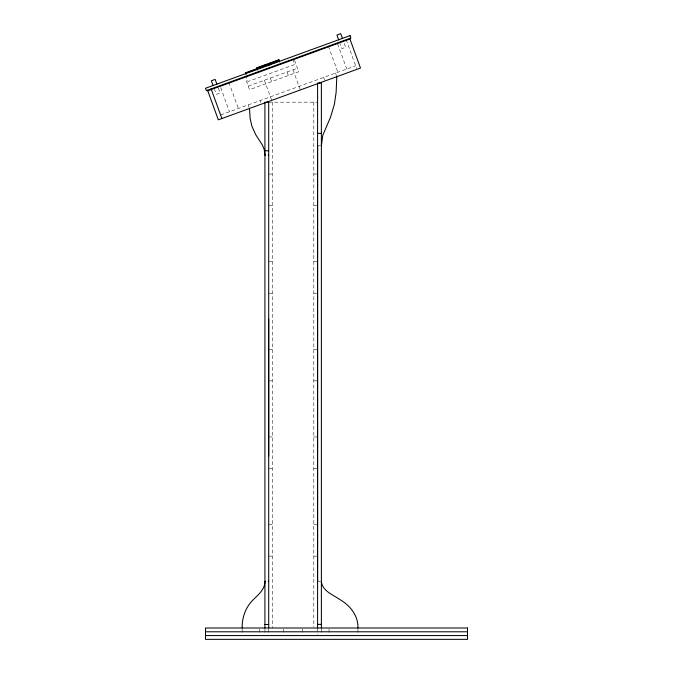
<?xml version="1.0" encoding="UTF-8"?>
<svg xmlns="http://www.w3.org/2000/svg" width="673" height="673" viewBox="0 0 673 673"><rect width="100%" height="100%" fill="white"/><g stroke="black" fill="none" stroke-linecap="round" stroke-linejoin="round"><path stroke-width="0.5" stroke-dasharray="3.37 2.52" d="M248.253 86.119L297.416 68.209M220.593 114.974L355.647 65.786M268.704 102.17L317.589 102.17M318.775 145.78L320.424 145.78M268.704 174.046L272.489 174.046M313.803 174.046L317.589 174.046M268.704 205.568L272.489 205.568M313.803 205.568L317.589 205.568M268.704 261.688L272.489 261.688M313.803 261.688L317.589 261.688M268.704 293.209L272.489 293.209M313.803 293.209L317.589 293.209M268.704 349.321L272.489 349.321M313.803 349.321L317.589 349.321M268.704 380.842L272.489 380.842M313.803 380.842L317.589 380.842M268.704 436.962L272.489 436.962M313.803 436.962L317.589 436.962M268.704 468.484L272.489 468.484M313.803 468.484L317.589 468.484M268.704 524.604L272.489 524.604M313.803 524.604L317.589 524.604M268.704 556.125L272.489 556.125M313.803 556.125L317.589 556.125M318.775 581.304L320.424 581.304M346.158 39.724L356.614 68.453M344.265 43.383L345.686 47.278L341.901 48.649L340.117 43.787M337.619 43.922L346.763 69.025M328.382 46.193L337.88 72.255M335.507 73.121L336.483 75.788M323.663 77.437L324.63 80.104M294.538 60.309L298.711 71.767L249.548 89.669L245.738 79.204M292.797 59.216L294.724 64.49L247.925 81.542L245.998 76.259M293.016 69.815L300.351 89.955M287.085 71.969L288.381 75.527M270.319 78.076L271.614 81.635M264.396 80.238L271.732 100.378M260.039 100.605L260.687 102.389M248.194 104.921L249.17 107.587M228.87 82.443L238.36 108.504M220.685 87.608L229.476 111.743M218.33 88.146L220.105 93.017L216.319 94.388L214.544 89.526M357.935 629.036L357.935 634.193M329.03 629.036L329.03 634.193M321.374 629.036L321.374 634.193M317.589 628.002L317.589 634.193M313.803 102.17L313.803 626.95M302.606 629.036L302.606 634.193M283.695 629.036L283.695 634.193M272.489 102.17L272.489 628.002M268.704 629.036L268.704 634.193M264.926 629.036L264.926 634.193M259.534 629.036L259.534 634.193M242.187 629.036L242.187 634.193"/><path stroke-width="1.01" d="M264.926 628.002L264.926 102.17M268.704 456.016L268.704 319.238M268.704 628.002L268.704 102.17L265.869 102.17M317.589 628.002L317.589 82.981M321.374 628.002L321.374 82.981L318.531 82.981M336.803 76.672L336.138 92.251L334.397 104.231L330.527 117.211L322.796 135.256L321.374 145.78M242.187 628.002C241.927 617.419 245.788 606.76 253.553 599.433C258.583 594.402 265.095 589.136 264.926 581.304L265.398 581.304M256.792 68.124L267.459 64.238M268.342 63.918L279.009 60.032M256.893 68.394L267.551 64.507M268.443 64.187L279.102 60.301M256.11 68.999L245.443 72.886L246.04 74.518M256.993 68.68L267.661 64.793M268.544 64.473L279.211 60.587M245.544 73.164L267.761 65.071M268.645 64.751L279.312 60.864M207.747 90.821L349.926 39.034M317.589 133.355L321.374 133.355M318.06 145.78L317.589 145.78L317.589 581.304L318.06 581.304M264.926 150.76L268.704 150.76M265.398 155.177L264.926 155.177L264.262 149.709L262.512 145.225L255.765 134.768L251.904 126.255L250.154 118.515L249.49 108.479M268.233 155.177L268.704 155.177M268.233 581.304L268.704 581.304M317.589 624.367L321.374 624.367M264.926 624.494L268.704 624.494M205.492 631.787L467.508 631.787M205.492 635.564L467.508 635.564M349.708 38.428L360.492 68.049L218.33 119.828L207.545 90.207M342.498 38.512L340.723 33.65L336.937 35.03L338.704 39.9M279.699 61.933L278.908 59.754L268.241 63.641L268.939 65.542M268.047 65.87L267.358 63.96L256.691 67.847L257.481 70.026M216.916 84.251L215.141 79.389L211.356 80.768L213.122 85.639M211.095 88.912L221.888 118.532M321.374 581.304C322.106 590.987 332.815 594.596 339.655 599.433C349.884 605.288 358.44 615.635 357.935 628.002M350.027 35.627L205.492 88.272L206.359 90.636L350.894 37.999L350.027 35.627M467.508 628.002L205.492 628.002L205.492 639.35L467.508 639.35L467.508 628.002"/></g></svg>
